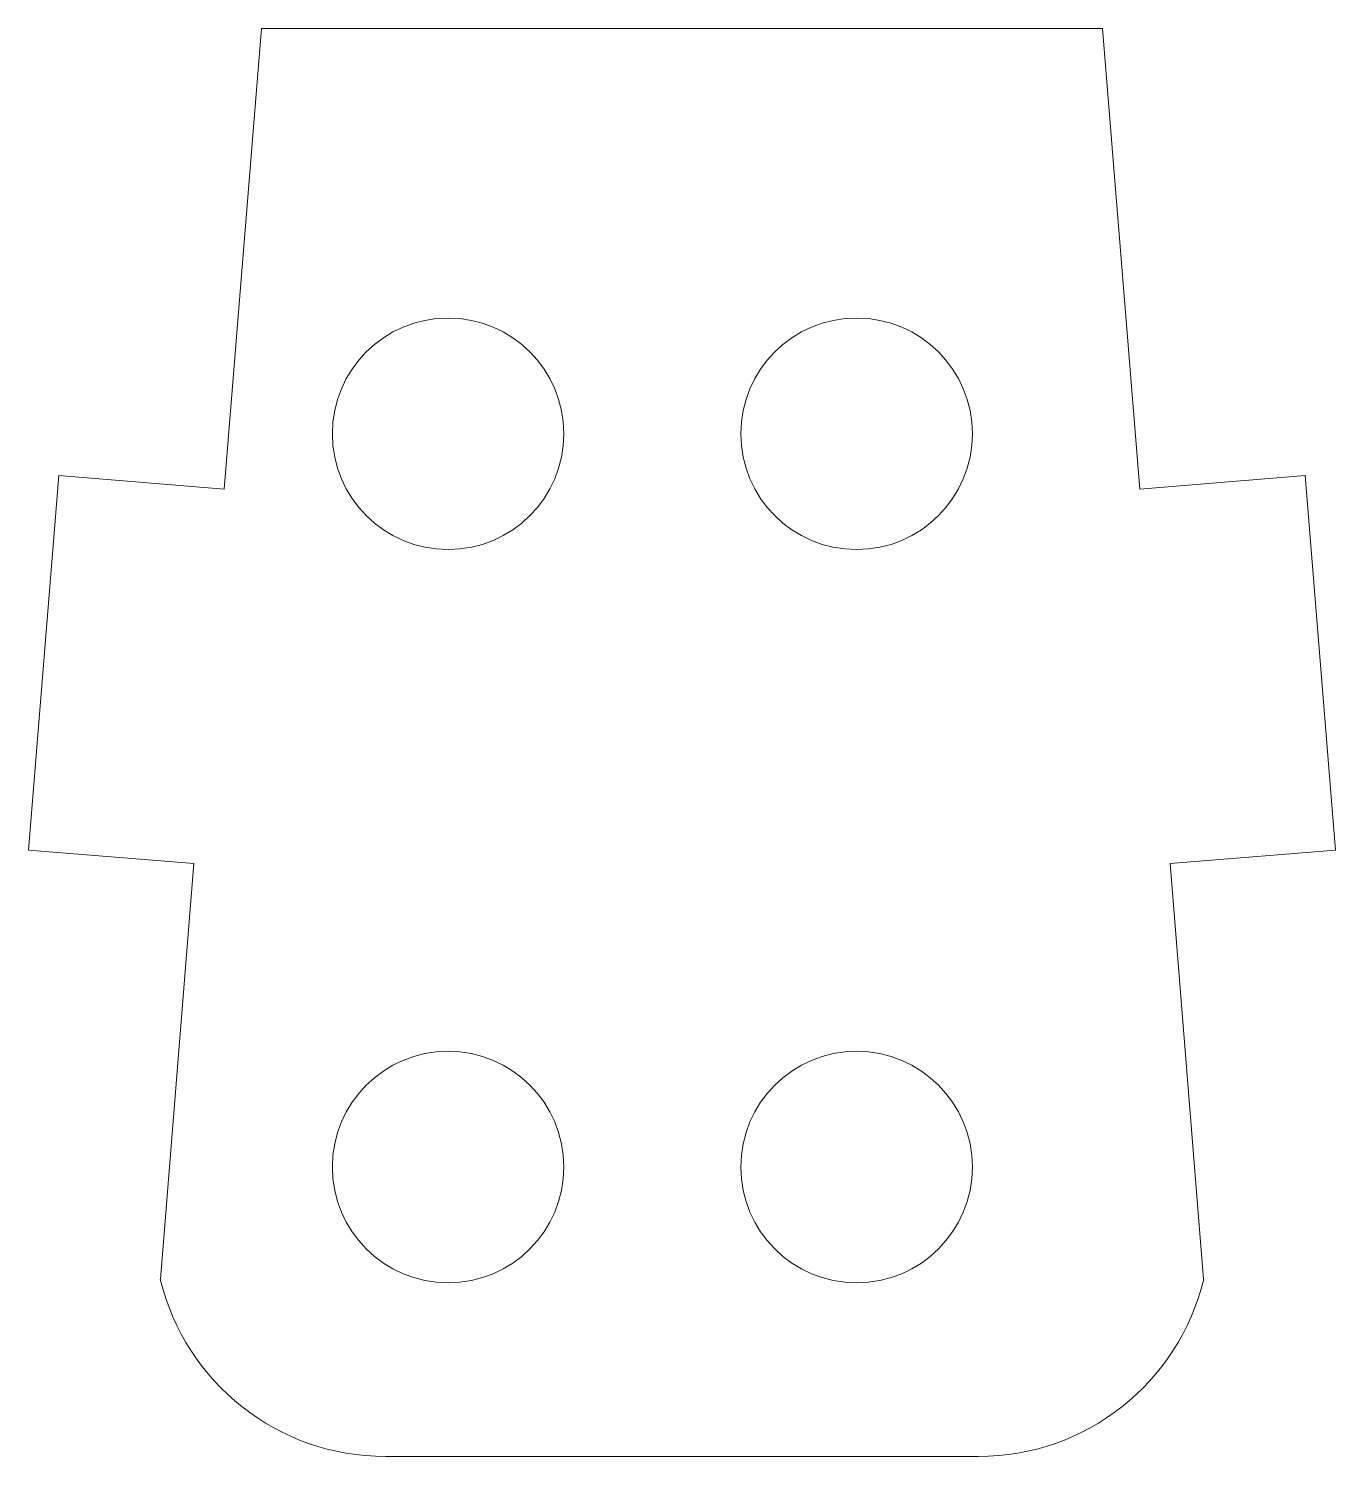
# Model space of a CAD drawing. Header units: millimetres. Extents: x 4 to 37.8, y 5 to 42.
import ezdxf

# ---------------------------------------------------------------- set-up
doc = ezdxf.new("R2010")
doc.units = ezdxf.units.MM

msp = doc.modelspace()

# ---------------------------------------------------------------- linework, layer by layer
at = {"color": 7, "linetype": 'Continuous', "lineweight": 15}
for p, q in [((9.991, 41.957), (9.027, 30.025)), ((9.991, 41.957), (31.792, 41.957)), ((32.756, 30.025), (31.792, 41.957)), ((3.957, 20.671), (4.741, 30.372)), ((4.741, 30.372), (9.027, 30.025)), ((37.043, 30.372), (32.756, 30.025)), ((37.043, 30.372), (37.827, 20.671)), ((8.243, 20.324), (3.957, 20.671)), ((33.54, 20.324), (37.827, 20.671)), ((8.243, 20.324), (7.372, 9.549)), ((34.411, 9.549), (33.54, 20.324)), ((28.579, 4.957), (13.204, 4.957))]:
    msp.add_line(p, q, dxfattribs=at)
for centre in [(14.83, 31.457), (25.417, 31.457), (14.83, 12.457), (25.417, 12.457)]:
    msp.add_circle(centre, 3, dxfattribs=at)
for centre, start, end in [((13.204, 10.957), 193.5745, 270), ((28.579, 10.957), 270, 346.4255)]:
    msp.add_arc(centre, 6, start, end, dxfattribs=at)

doc.saveas('drawing.dxf')
